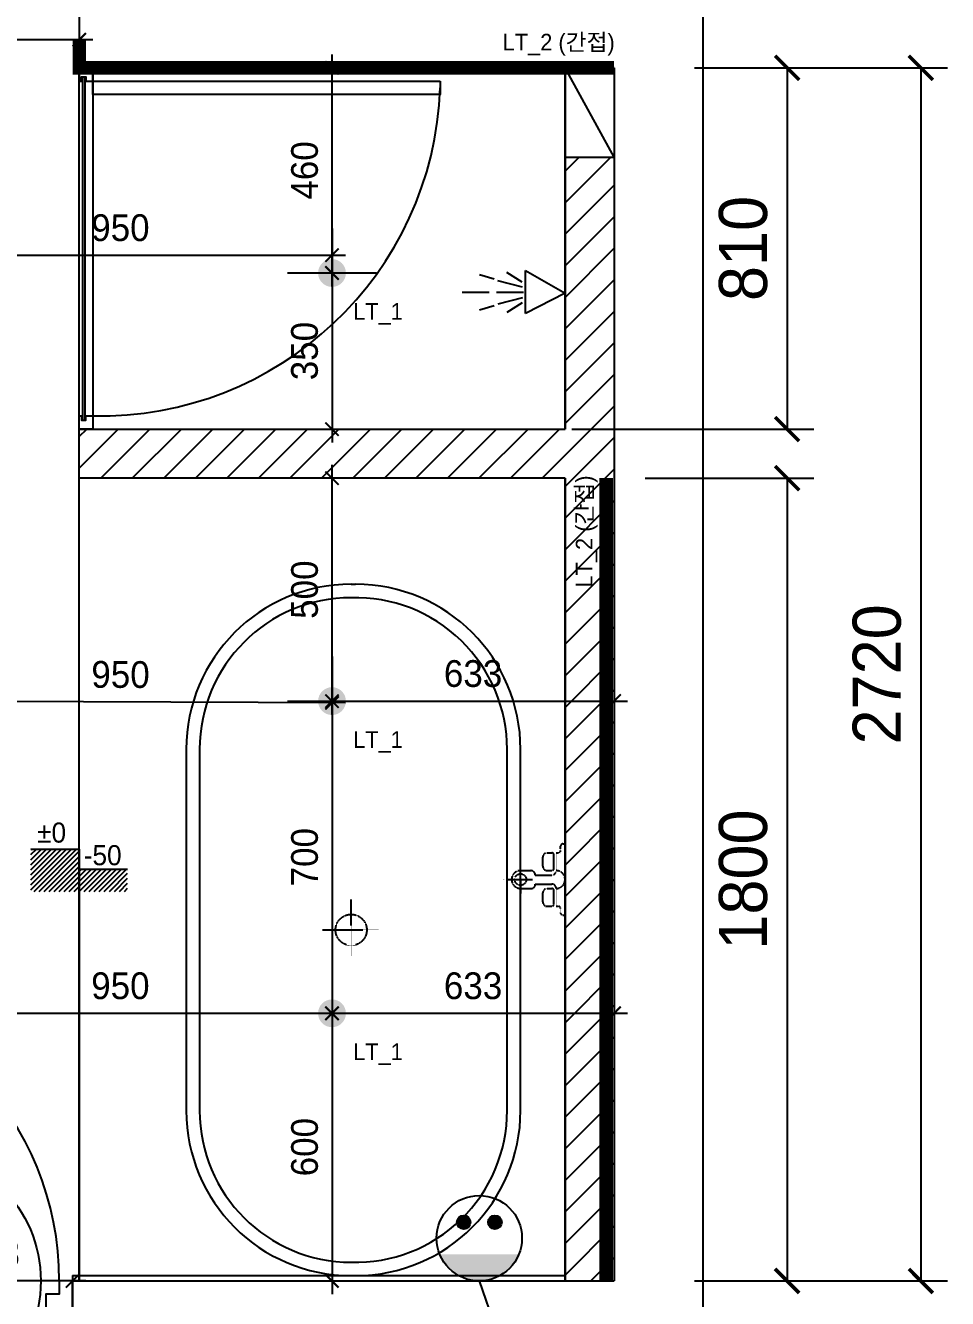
# Model space of a CAD drawing. Header units: millimetres. Extents: x 217202 to 745838, y -6815 to 171372.
# Drawn here: x 398393 to 400462, y 34517 to 37371 of the extents above; entities that cross this region are included whole.
import ezdxf
from ezdxf.enums import TextEntityAlignment as Align

# ---------------------------------------------------------------- set-up
doc = ezdxf.new("R2010")
doc.units = ezdxf.units.MM
doc.header["$PDMODE"] = 3
doc.linetypes.add('DASHED', pattern=[0.75, 0.5, -0.25])
doc.layers.get('DEFPOINTS').update_dxf_attribs({"color": 248})
for name, color, linetype in [('03-WAL NEW', 3, 'Continuous'), ('06-FUR', 6, 'Continuous'), ('06-LIGHT', 4, 'Continuous'), ('07-DIM', 5, 'Continuous'), ('BATH', 4, 'Continuous'), ('C-WALL1', 2, 'Continuous'), ('CO-BATH', 6, 'Continuous'), ('FUR', 8, 'DASHED'), ('HAT', 5, 'Continuous'), ('RC-LIGHT', 7, 'Continuous'), ('TOILET-1', 6, 'Continuous'), ('도면층4', 4, 'Continuous'), ('도면층5', 5, 'Continuous'), ('설비', 140, 'Continuous')]:
    doc.layers.add(name, color=color, linetype=linetype)
doc.styles.add('HY 울릉도 L', font='')
doc.styles.add('YOURNAME', font='HY울릉도M.TTF')
doc.styles.add('코레일둥고', font='Korail_Round_Gothic_Medium.ttf')
doc.styles.get('HY 울릉도 L').set_extended_font_data('HY울릉도L')
doc.linetypes.add('ZIGZAG', pattern='A,0.0001,-0.2,[131,ltypeshp.shx,S=0.2,R=0,X=-0.2,Y=0],-0.4,[131,ltypeshp.shx,S=0.2,R=180,X=0.2,Y=0],-0.2', length=0.8001)
doc.dimstyles.new('30', dxfattribs={"dimscale": 30, "dimtxt": 2, "dimasz": 1, "dimexe": 1, "dimexo": 1, "dimgap": 1, "dimtad": 1, "dimdec": 0, "dimrnd": 0.05, "dimdsep": 46, "dimlunit": 6, "dimtxsty": 'HY 울릉도 L', "dimblk": 'ARCHTICK', "dimcen": 2.5, "dimdle": 1, "dimclrd": 133, "dimclre": 133, "dimclrt": 30, "dimadec": 0, "dimazin": 0, "dimtfac": 1, "dimtdec": 0, "dimtix": 1, "dimtmove": 2, "dimatfit": 3, "dimldrblk": 'ARCHTICK', "dimfxl": 1, "dimlwd": -1, "dimlwe": -1, "dimarcsym": 0})
doc.dimstyles.new('YOURNAME-60', dxfattribs={"dimscale": 60, "dimtxt": 1.8, "dimasz": 0.9, "dimexe": 1, "dimexo": 3, "dimgap": 0.7, "dimtad": 1, "dimdec": 0, "dimzin": 0, "dimdsep": 46, "dimtxsty": 'YOURNAME', "dimblk": 'ARCHTICK', "dimcen": 0, "dimclrd": 1, "dimclre": 1, "dimclrt": 7, "dimadec": 0, "dimazin": 0, "dimtfac": 1, "dimtdec": 0, "dimtix": 1, "dimtmove": 2, "dimatfit": 3, "dimldrblk": 'ARCHTICK', "dimfxl": 1, "dimtolj": 1, "dimtzin": 0, "dimarcsym": 0})

# ---------------------------------------------------------------- blocks, each defined once
blk = doc.blocks.new('_ArchTick')
at = {"color": 0, "linetype": 'ByBlock', "const_width": 0.15}
blk.add_lwpolyline([(-0.5, -0.5), (0.5, 0.5)], dxfattribs=at)
blk = doc.blocks.new('*D394')
at = {"layer": 'DEFPOINTS', "color": 0, "transparency": 16777216}
for p in [(398499.2, 34556), (399714.2, 34556), (398499.2, 34127.4)]:
    blk.add_point(p, dxfattribs=at)
at = {"layer": 'HAT', "color": 1, "lineweight": -2, "transparency": 16777216}
for p, q in [((398499.2, 34376), (398499.2, 34067.4)), ((399714.2, 34376), (399714.2, 34067.4)), ((399714.2, 34127.4), (398499.2, 34127.4))]:
    blk.add_line(p, q, dxfattribs=at)
at = {"layer": 'HAT', "color": 1, "lineweight": -2, "transparency": 16777216, "xscale": 54, "yscale": 54, "zscale": 54, "rotation": 180}
blk.add_blockref('_ArchTick', (398499.2, 34127.4), dxfattribs=at)
at = {"layer": 'HAT', "color": 1, "lineweight": -2, "transparency": 16777216, "xscale": 54, "yscale": 54, "zscale": 54}
blk.add_blockref('_ArchTick', (399714.2, 34127.4), dxfattribs=at)
at = {"layer": 'HAT', "color": 7, "transparency": 16777216, "insert": (399106.7, 34225.4), "char_height": 108, "attachment_point": 5, "style": 'YOURNAME'}
blk.add_mtext('\\A1;1215', dxfattribs=at)
blk = doc.blocks.new('*D395')
at = {"layer": 'DEFPOINTS', "color": 0, "transparency": 16777216}
for p in [(397764.2, 34556), (398499.2, 34556), (397764.2, 34127.4)]:
    blk.add_point(p, dxfattribs=at)
at = {"layer": 'HAT', "color": 1, "lineweight": -2, "transparency": 16777216}
for p, q in [((397764.2, 34376), (397764.2, 34067.4)), ((398499.2, 34376), (398499.2, 34067.4)), ((398499.2, 34127.4), (397764.2, 34127.4))]:
    blk.add_line(p, q, dxfattribs=at)
at = {"layer": 'HAT', "color": 1, "lineweight": -2, "transparency": 16777216, "xscale": 54, "yscale": 54, "zscale": 54, "rotation": 180}
blk.add_blockref('_ArchTick', (397764.2, 34127.4), dxfattribs=at)
at = {"layer": 'HAT', "color": 1, "lineweight": -2, "transparency": 16777216, "xscale": 54, "yscale": 54, "zscale": 54}
blk.add_blockref('_ArchTick', (398499.2, 34127.4), dxfattribs=at)
at = {"layer": 'HAT', "color": 7, "transparency": 16777216, "insert": (398131.7, 34225.6), "char_height": 108, "attachment_point": 5, "style": 'YOURNAME'}
blk.add_mtext('\\A1;735', dxfattribs=at)
blk = doc.blocks.new('*D379')
at = {"layer": '06-FUR', "color": 133, "transparency": 16777216}
for p, q in [((397814.2, 37369.1), (397814.2, 37369.1)), ((398544.2, 37339.1), (397784.2, 37339.1)), ((398514.2, 37355), (398514.2, 37309.1))]:
    blk.add_line(p, q, dxfattribs=at)
at = {"layer": 'DEFPOINTS', "color": 0, "transparency": 16777216}
for p in [(398514.2, 37385), (397814.2, 37339.1), (397814.2, 37339.1)]:
    blk.add_point(p, dxfattribs=at)
at = {"layer": '06-FUR', "color": 133, "transparency": 16777216, "xscale": 30, "yscale": 30, "zscale": 30, "rotation": 180}
blk.add_blockref('_ArchTick', (397814.2, 37339.1), dxfattribs=at)
at = {"layer": '06-FUR', "color": 133, "transparency": 16777216, "xscale": 30, "yscale": 30, "zscale": 30}
blk.add_blockref('_ArchTick', (398514.2, 37339.1), dxfattribs=at)
at = {"layer": '06-FUR', "color": 30, "transparency": 16777216, "insert": (398164.2, 37400.4), "char_height": 60, "attachment_point": 5, "style": 'HY 울릉도 L'}
blk.add_mtext('700', dxfattribs=at)
blk = doc.blocks.new('AC-8')
at = {"layer": 'BATH'}
for p, q in [((-50.8, 54), (-0.1, 142.7)), ((-0.1, 142.7), (45.4, 54)), ((45.4, 54), (-50.8, 54)), ((-24.7, 46.5), (-46.3, 12.2)), ((-13.5, 47.3), (-27.7, -7.9)), ((-1.6, 49.5), (-1.6, -10.8)), ((10.4, 47.3), (24.5, -7.9)), ((21.6, 46.5), (43.2, 12.2)), ((-31.4, -16.2), (-41.1, -49)), ((-1.6, -27.3), (-1.6, -88.5)), ((28.3, -16.2), (38, -49))]:
    blk.add_line(p, q, dxfattribs=at)
blk = doc.blocks.new('*D380')
at = {"layer": 'DEFPOINTS', "color": 0, "transparency": 16777216}
for p in [(399714.2, 37276), (399714.2, 34556), (400402.4, 34556)]:
    blk.add_point(p, dxfattribs=at)
at = {"layer": 'HAT', "color": 1, "lineweight": -2, "transparency": 16777216}
for p, q in [((399894.2, 37276), (400462.4, 37276)), ((400402.4, 37276), (400402.4, 34556)), ((399894.2, 34556), (400462.4, 34556))]:
    blk.add_line(p, q, dxfattribs=at)
at = {"layer": 'HAT', "color": 1, "lineweight": -2, "transparency": 16777216, "xscale": 54, "yscale": 54, "zscale": 54}
for p, rotation in [((400402.4, 37276), 90), ((400402.4, 34556), 270)]:
    blk.add_blockref('_ArchTick', p, dxfattribs=dict(at, rotation=rotation))
at = {"layer": 'HAT', "color": 7, "transparency": 16777216, "insert": (400304.2, 35916), "char_height": 108, "attachment_point": 5, "rotation": 90, "style": 'YOURNAME'}
blk.add_mtext('\\A1;2720', dxfattribs=at)
blk = doc.blocks.new('*D381')
at = {"layer": 'DEFPOINTS', "color": 0, "transparency": 16777216}
for p in [(399714.2, 37276), (399439.7, 36466), (400102.4, 36466)]:
    blk.add_point(p, dxfattribs=at)
at = {"layer": 'HAT', "color": 1, "lineweight": -2, "transparency": 16777216}
for p, q in [((399894.2, 37276), (400162.4, 37276)), ((400102.4, 37276), (400102.4, 36466)), ((399619.7, 36466), (400162.4, 36466))]:
    blk.add_line(p, q, dxfattribs=at)
at = {"layer": 'HAT', "color": 1, "lineweight": -2, "transparency": 16777216, "xscale": 54, "yscale": 54, "zscale": 54}
for p, rotation in [((400102.4, 37276), 90), ((400102.4, 36466), 270)]:
    blk.add_blockref('_ArchTick', p, dxfattribs=dict(at, rotation=rotation))
at = {"layer": 'HAT', "color": 7, "transparency": 16777216, "insert": (400004.1, 36871), "char_height": 108, "attachment_point": 5, "rotation": 90, "style": 'YOURNAME'}
blk.add_mtext('\\A1;810', dxfattribs=at)
blk = doc.blocks.new('*D382')
at = {"layer": 'DEFPOINTS', "color": 0, "transparency": 16777216}
for p in [(399604.2, 36356), (399714.2, 34556), (400102.4, 34556)]:
    blk.add_point(p, dxfattribs=at)
at = {"layer": 'HAT', "color": 1, "lineweight": -2, "transparency": 16777216}
for p, q in [((399784.2, 36356), (400162.4, 36356)), ((400102.4, 36356), (400102.4, 34556)), ((399894.2, 34556), (400162.4, 34556))]:
    blk.add_line(p, q, dxfattribs=at)
at = {"layer": 'HAT', "color": 1, "lineweight": -2, "transparency": 16777216, "xscale": 54, "yscale": 54, "zscale": 54}
for p, rotation in [((400102.4, 36356), 90), ((400102.4, 34556), 270)]:
    blk.add_blockref('_ArchTick', p, dxfattribs=dict(at, rotation=rotation))
at = {"layer": 'HAT', "color": 7, "transparency": 16777216, "insert": (400004.1, 35456), "char_height": 108, "attachment_point": 5, "rotation": 90, "style": 'YOURNAME'}
blk.add_mtext('\\A1;1800', dxfattribs=at)
blk = doc.blocks.new('ghehrth')
at = {"layer": '06-LIGHT'}
h = blk.add_hatch(color=256, dxfattribs=at)
h.dxf.hatch_style = 1
edge = h.paths.add_edge_path()
edge.add_arc((74745, 23106.8), 31.2, 270, 630)
at = {"color": 1, "linetype": 'Continuous'}
for p, q in [((74745, 23006.8), (74745, 23206.8)), ((74645, 23106.8), (74845, 23106.8))]:
    blk.add_line(p, q, dxfattribs=at)
blk = doc.blocks.new('*D385')
at = {"layer": '06-FUR', "color": 133, "transparency": 16777216}
for p, q in [((399081.2, 35186.1), (399081.2, 34526)), ((399111.2, 35156.1), (399111.2, 35156.1)), ((399111.2, 34556), (399111.2, 34556))]:
    blk.add_line(p, q, dxfattribs=at)
at = {"layer": 'DEFPOINTS', "color": 0, "transparency": 16777216}
for p in [(399081.2, 35156.1), (399081.2, 34556), (399081.2, 34556)]:
    blk.add_point(p, dxfattribs=at)
at = {"layer": '06-FUR', "color": 133, "transparency": 16777216, "xscale": 30, "yscale": 30, "zscale": 30}
for p, rotation in [((399081.2, 35156.1), 90), ((399081.2, 34556), 270)]:
    blk.add_blockref('_ArchTick', p, dxfattribs=dict(at, rotation=rotation))
at = {"layer": '06-FUR', "color": 30, "transparency": 16777216, "insert": (399019.9, 34856), "char_height": 60, "attachment_point": 5, "rotation": 90, "style": 'HY 울릉도 L'}
blk.add_mtext('600', dxfattribs=at)
blk = doc.blocks.new('*D386')
at = {"layer": '06-FUR', "color": 133, "transparency": 16777216}
for p, q in [((399081.2, 35886.1), (399081.2, 35126.1)), ((399111.2, 35856.1), (399111.2, 35856.1)), ((399111.2, 35156.1), (399111.2, 35156.1))]:
    blk.add_line(p, q, dxfattribs=at)
at = {"layer": 'DEFPOINTS', "color": 0, "transparency": 16777216}
for p in [(399081.2, 35856.1), (399081.2, 35156.1), (399081.2, 35156.1)]:
    blk.add_point(p, dxfattribs=at)
at = {"layer": '06-FUR', "color": 133, "transparency": 16777216, "xscale": 30, "yscale": 30, "zscale": 30}
for p, rotation in [((399081.2, 35856.1), 90), ((399081.2, 35156.1), 270)]:
    blk.add_blockref('_ArchTick', p, dxfattribs=dict(at, rotation=rotation))
at = {"layer": '06-FUR', "color": 30, "transparency": 16777216, "insert": (399019.9, 35506.1), "char_height": 60, "attachment_point": 5, "rotation": 90, "style": 'HY 울릉도 L'}
blk.add_mtext('700', dxfattribs=at)
blk = doc.blocks.new('*D374')
at = {"layer": '06-FUR', "color": 133, "transparency": 16777216}
blk.add_line((399111.2, 35852), (398101.7, 35856.1), dxfattribs=at)
at = {"layer": 'DEFPOINTS', "color": 0, "transparency": 16777216}
for p in [(398131.7, 35856), (398131.7, 35856), (399081.2, 35852.1)]:
    blk.add_point(p, dxfattribs=at)
at = {"layer": '06-FUR', "color": 133, "transparency": 16777216, "xscale": 30, "yscale": 30, "zscale": 30}
for p, rotation in [((398131.7, 35856), 179.7658763917111), ((399081.2, 35852.1), 359.7658763917111)]:
    blk.add_blockref('_ArchTick', p, dxfattribs=dict(at, rotation=rotation))
at = {"layer": '06-FUR', "color": 30, "transparency": 16777216, "insert": (398606.7, 35915.4), "char_height": 60, "attachment_point": 5, "rotation": 359.7659, "style": 'HY 울릉도 L'}
blk.add_mtext('950', dxfattribs=at)
blk = doc.blocks.new('*D387')
at = {"layer": '06-FUR', "color": 133, "transparency": 16777216}
for p, q in [((399081.2, 36846), (399081.2, 36436)), ((399111.2, 36816), (399111.2, 36816)), ((399111.2, 36466), (399111.2, 36466))]:
    blk.add_line(p, q, dxfattribs=at)
at = {"layer": 'DEFPOINTS', "color": 0, "transparency": 16777216}
for p in [(399081.2, 36816), (399081.2, 36466), (399081.2, 36466)]:
    blk.add_point(p, dxfattribs=at)
at = {"layer": '06-FUR', "color": 133, "transparency": 16777216, "xscale": 30, "yscale": 30, "zscale": 30}
for p, rotation in [((399081.2, 36816), 90), ((399081.2, 36466), 270)]:
    blk.add_blockref('_ArchTick', p, dxfattribs=dict(at, rotation=rotation))
at = {"layer": '06-FUR', "color": 30, "transparency": 16777216, "insert": (399019.8, 36641), "char_height": 60, "attachment_point": 5, "rotation": 90, "style": 'HY 울릉도 L'}
blk.add_mtext('350', dxfattribs=at)
blk = doc.blocks.new('*D375')
at = {"layer": '06-FUR', "color": 133, "transparency": 16777216}
for p, q in [((399081.2, 35826.1), (399081.2, 36386)), ((399111.2, 36356), (399111.2, 36356)), ((399111.2, 35856.1), (399111.2, 35856.1))]:
    blk.add_line(p, q, dxfattribs=at)
at = {"layer": 'DEFPOINTS', "color": 0, "transparency": 16777216}
for p in [(399081.2, 36356), (399081.2, 36356), (399081.2, 35856.1)]:
    blk.add_point(p, dxfattribs=at)
at = {"layer": '06-FUR', "color": 133, "transparency": 16777216, "xscale": 30, "yscale": 30, "zscale": 30}
for p, rotation in [((399081.2, 36356), 90), ((399081.2, 35856.1), 270)]:
    blk.add_blockref('_ArchTick', p, dxfattribs=dict(at, rotation=rotation))
at = {"layer": '06-FUR', "color": 30, "transparency": 16777216, "insert": (399019.9, 36106), "char_height": 60, "attachment_point": 5, "rotation": 90, "style": 'HY 울릉도 L'}
blk.add_mtext('500', dxfattribs=at)
blk = doc.blocks.new('*D376')
at = {"layer": '06-FUR', "color": 133, "transparency": 16777216}
blk.add_line((398101.7, 36855.9), (399111.2, 36855.9), dxfattribs=at)
at = {"layer": 'DEFPOINTS', "color": 0, "transparency": 16777216}
for p in [(398131.7, 36855.9), (399081.2, 36855.9), (399081.2, 36855.9)]:
    blk.add_point(p, dxfattribs=at)
at = {"layer": '06-FUR', "color": 133, "transparency": 16777216, "xscale": 30, "yscale": 30, "zscale": 30, "rotation": 180}
blk.add_blockref('_ArchTick', (398131.7, 36855.9), dxfattribs=at)
at = {"layer": '06-FUR', "color": 133, "transparency": 16777216, "xscale": 30, "yscale": 30, "zscale": 30}
blk.add_blockref('_ArchTick', (399081.2, 36855.9), dxfattribs=at)
at = {"layer": '06-FUR', "color": 30, "transparency": 16777216, "insert": (398606.4, 36917.2), "char_height": 60, "attachment_point": 5, "style": 'HY 울릉도 L'}
blk.add_mtext('950', dxfattribs=at)
blk = doc.blocks.new('*D388')
at = {"layer": '06-FUR', "color": 133, "transparency": 16777216}
for p, q in [((399081.2, 36786), (399081.2, 37306)), ((399111.2, 37276), (399111.2, 37276)), ((399111.2, 36816), (399111.2, 36816))]:
    blk.add_line(p, q, dxfattribs=at)
at = {"layer": 'DEFPOINTS', "color": 0, "transparency": 16777216}
for p in [(399081.2, 37276), (399081.2, 37276), (399081.2, 36816)]:
    blk.add_point(p, dxfattribs=at)
at = {"layer": '06-FUR', "color": 133, "transparency": 16777216, "xscale": 30, "yscale": 30, "zscale": 30}
for p, rotation in [((399081.2, 37276), 90), ((399081.2, 36816), 270)]:
    blk.add_blockref('_ArchTick', p, dxfattribs=dict(at, rotation=rotation))
at = {"layer": '06-FUR', "color": 30, "transparency": 16777216, "insert": (399019.9, 37046), "char_height": 60, "attachment_point": 5, "rotation": 90, "style": 'HY 울릉도 L'}
blk.add_mtext('460', dxfattribs=at)
blk = doc.blocks.new('*D377')
at = {"layer": '06-FUR', "color": 133, "transparency": 16777216}
for p, q in [((398131.7, 35186), (398131.7, 35186.1)), ((399081.2, 35186), (399081.2, 35186.1)), ((398101.7, 35156.1), (399111.2, 35156.1))]:
    blk.add_line(p, q, dxfattribs=at)
at = {"layer": 'DEFPOINTS', "color": 0, "transparency": 16777216}
for p in [(398131.7, 35156), (399081.2, 35156.1), (399081.2, 35156)]:
    blk.add_point(p, dxfattribs=at)
at = {"layer": '06-FUR', "color": 133, "transparency": 16777216, "xscale": 30, "yscale": 30, "zscale": 30, "rotation": 180}
blk.add_blockref('_ArchTick', (398131.7, 35156.1), dxfattribs=at)
at = {"layer": '06-FUR', "color": 133, "transparency": 16777216, "xscale": 30, "yscale": 30, "zscale": 30}
blk.add_blockref('_ArchTick', (399081.2, 35156.1), dxfattribs=at)
at = {"layer": '06-FUR', "color": 30, "transparency": 16777216, "insert": (398606.4, 35217.5), "char_height": 60, "attachment_point": 5, "style": 'HY 울릉도 L'}
blk.add_mtext('950', dxfattribs=at)
blk = doc.blocks.new('*D389')
at = {"layer": '06-FUR', "color": 133, "transparency": 16777216}
blk.add_line((399051.2, 35856.1), (399744.2, 35856.1), dxfattribs=at)
at = {"layer": 'DEFPOINTS', "color": 0, "transparency": 16777216}
for p in [(399081.2, 35856.1), (399714.2, 35856.1), (399714.2, 35856.1)]:
    blk.add_point(p, dxfattribs=at)
at = {"layer": '06-FUR', "color": 133, "transparency": 16777216, "xscale": 30, "yscale": 30, "zscale": 30, "rotation": 180}
blk.add_blockref('_ArchTick', (399081.2, 35856.1), dxfattribs=at)
at = {"layer": '06-FUR', "color": 133, "transparency": 16777216, "xscale": 30, "yscale": 30, "zscale": 30}
blk.add_blockref('_ArchTick', (399714.2, 35856.1), dxfattribs=at)
at = {"layer": '06-FUR', "color": 30, "transparency": 16777216, "insert": (399397.7, 35917.5), "char_height": 60, "attachment_point": 5, "style": 'HY 울릉도 L'}
blk.add_mtext('633', dxfattribs=at)
blk = doc.blocks.new('*D390')
at = {"layer": '06-FUR', "color": 133, "transparency": 16777216}
blk.add_line((399051.2, 35156.1), (399744.2, 35156.1), dxfattribs=at)
at = {"layer": 'DEFPOINTS', "color": 0, "transparency": 16777216}
for p in [(399081.2, 35156.1), (399714.2, 35156.1), (399714.2, 35156.1)]:
    blk.add_point(p, dxfattribs=at)
at = {"layer": '06-FUR', "color": 133, "transparency": 16777216, "xscale": 30, "yscale": 30, "zscale": 30, "rotation": 180}
blk.add_blockref('_ArchTick', (399081.2, 35156.1), dxfattribs=at)
at = {"layer": '06-FUR', "color": 133, "transparency": 16777216, "xscale": 30, "yscale": 30, "zscale": 30}
blk.add_blockref('_ArchTick', (399714.2, 35156.1), dxfattribs=at)
at = {"layer": '06-FUR', "color": 30, "transparency": 16777216, "insert": (399397.7, 35217.5), "char_height": 60, "attachment_point": 5, "style": 'HY 울릉도 L'}
blk.add_mtext('633', dxfattribs=at)
blk = doc.blocks.new('*D391')
at = {"layer": '06-FUR', "color": 133, "transparency": 16777216}
blk.add_line((398529.2, 34556), (398101.7, 34556), dxfattribs=at)
at = {"layer": 'DEFPOINTS', "color": 0, "transparency": 16777216}
for p in [(398131.7, 34556), (398131.7, 34556), (398499.2, 34556)]:
    blk.add_point(p, dxfattribs=at)
at = {"layer": '06-FUR', "color": 133, "transparency": 16777216, "xscale": 30, "yscale": 30, "zscale": 30, "rotation": 180}
blk.add_blockref('_ArchTick', (398131.7, 34556), dxfattribs=at)
at = {"layer": '06-FUR', "color": 133, "transparency": 16777216, "xscale": 30, "yscale": 30, "zscale": 30}
blk.add_blockref('_ArchTick', (398499.2, 34556), dxfattribs=at)
at = {"layer": '06-FUR', "color": 30, "transparency": 16777216, "insert": (398315.4, 34617.3), "char_height": 60, "attachment_point": 5, "style": 'HY 울릉도 L'}
blk.add_mtext('368', dxfattribs=at)

msp = doc.modelspace()

# ---------------------------------------------------------------- hatches: boundary and pattern name
h = msp.add_hatch()
h.set_pattern_fill('ANSI31', color=8, scale=2.5, angle=180)
h.set_pattern_definition([(225, (328303.1965, -44884.312), (5.6126601, -5.6126601), [])])
h.paths.add_polyline_path([(398405.7, 35524.5), (398514.2, 35524.5), (398514.2, 35479.5), (398622.6, 35479.5), (398622.6, 35429.5), (398405.7, 35429.5)])
at = {"layer": '03-WAL NEW'}
h = msp.add_hatch(dxfattribs=at)
h.set_pattern_fill('_USER', color=8, scale=50, angle=45, pattern_type=0)
h.set_pattern_definition([(45, (91419.554, -33552.585), (-35.355339, 35.355339), [])])
h.paths.add_polyline_path([(399714.2, 37076), (399604.2, 37076), (399604.2, 36466), (398514.2, 36466), (398514.2, 36356), (399604.2, 36356), (399604.2, 34556), (399714.2, 34556)])
at = {"layer": '설비', "true_color": 0x636466}
h = msp.add_hatch(color=251, dxfattribs=at)
edge = h.paths.add_edge_path()
edge.add_arc((399376.7, 34687.6), 15.3, 0, 360)
h = msp.add_hatch(color=251, dxfattribs=at)
edge = h.paths.add_edge_path()
edge.add_arc((399446.7, 34687.6), 15.3, 0, 360)
h = msp.add_hatch(color=251, dxfattribs=at)
edge = h.paths.add_edge_path()
edge.add_line((399500.6, 34616), (399322.8, 34616))
edge.add_ellipse((399411.7, 34651.8), major_axis=(67.8, 67.8), ratio=1, start_angle=156.9578, end_angle=293.0422)

# ---------------------------------------------------------------- linework, layer by layer
at = {"layer": '06-LIGHT'}
msp.add_line((398544.2, 37264), (399604.2, 37264), dxfattribs=at)
msp.add_lwpolyline([(398405.7, 35524.5), (398514.2, 35524.5), (398514.2, 35479.5), (398622.6, 35479.5)], dxfattribs=at)
at = {"layer": '07-DIM'}
for q in [(399604.2, 34568), (398499.2, 34556)]:
    msp.add_line((398499.2, 34568), q, dxfattribs=at)
at = {"layer": 'C-WALL1'}
for p, q in [((399913.7, 34356), (399913.7, 38825.5)), ((398514.2, 37494), (398514.2, 37276)), ((398514.2, 37276), (399714.2, 37276)), ((399714.2, 37276), (399714.2, 34556)), ((398499.2, 34556), (399714.2, 34556)), ((398499.2, 34556), (398499.2, 34356)), ((398499.2, 34556), (399714.2, 34556))]:
    msp.add_line(p, q, dxfattribs=at)
at = {"layer": 'CO-BATH'}
for p, q in [((398521.7, 37256), (398521.7, 36486)), ((398526.7, 37256), (398526.7, 36486))]:
    msp.add_line(p, q, dxfattribs=at)
at = {"layer": 'CO-BATH', "color": 8}
for points in [[(398514.2, 37276), (398544.2, 37276), (398544.2, 36466), (398514.2, 36466)], [(399324.2, 37246), (399324.2, 37216), (398544.2, 37216), (398544.2, 37246)]]:
    msp.add_lwpolyline(points, close=True, dxfattribs=at)
at = {"layer": 'CO-BATH'}
for points in [[(398514.2, 37276), (398514.2, 37246), (398519.2, 37246), (398519.2, 37256), (398529.2, 37256), (398529.2, 37246), (398544.2, 37246), (398544.2, 37276)], [(398514.2, 36466), (398514.2, 36496), (398519.2, 36496), (398519.2, 36486), (398529.2, 36486), (398529.2, 36496), (398544.2, 36496), (398544.2, 36466)]]:
    msp.add_lwpolyline(points, close=True, dxfattribs=at)
at = {"layer": 'FUR'}
for p, q in [((399564.2, 35516), (399574.2, 35516)), ((399579.2, 35481), (399579.2, 35511)), ((399584.2, 35516), (399589.2, 35516)), ((399584.2, 35476), (399584.2, 35516)), ((399594.2, 35521), (399594.2, 35531)), ((399599.2, 35536), (399604.2, 35536)), ((399604.2, 35376), (399604.2, 35536)), ((399504.2, 35485.5), (399504.2, 35425)), ((399554.2, 35486), (399554.2, 35506)), ((399464.9, 35456), (399467.6, 35456)), ((399474.2, 35456), (399531.4, 35456)), ((399504.2, 35476), (399527.3, 35476)), ((399537.3, 35466), (399574.2, 35466)), ((399564.2, 35476), (399574.2, 35476)), ((399504.2, 35436), (399528.3, 35436)), ((399537.3, 35446), (399574.2, 35446)), ((399537.3, 35445), (399537.3, 35446)), ((399554.2, 35406), (399554.2, 35426)), ((399564.2, 35436), (399574.2, 35436)), ((399579.2, 35401), (399579.2, 35431)), ((399584.2, 35396), (399584.2, 35436)), ((399124.2, 35284.6), (399124.2, 35410.9)), ((399564.2, 35396), (399574.2, 35396)), ((399584.2, 35396), (399589.2, 35396)), ((399594.2, 35381), (399594.2, 35391)), ((399599.2, 35376), (399604.2, 35376)), ((399060, 35343), (399185.7, 35343))]:
    msp.add_line(p, q, dxfattribs=at)
for centre, radius in [((399504.2, 35456), 12.9), ((399124.2, 35343), 35)]:
    msp.add_circle(centre, radius, dxfattribs=at)
for centre, radius, start, end in [((399564.2, 35506), 10, 90, 180), ((399574.2, 35511), 5, 0, 90), ((399589.2, 35521), 5, 270, 0), ((399599.2, 35531), 5, 90, 180), ((399564.2, 35486), 10, 180, 270), ((399504.2, 35456), 20, 90, 180), ((399504.2, 35456), 20, 180, 270), ((399527.3, 35466), 10, 0, 90), ((399574.2, 35481), 5, 270, 0), ((399574.2, 35476), 10, 270, 0), ((399584.2, 35456), 20, 270, 90), ((399528.3, 35445), 9, 270, 0), ((399564.2, 35426), 10, 90, 180), ((399574.2, 35436), 10, 0, 90), ((399574.2, 35431), 5, 0, 90), ((399564.2, 35406), 10, 180, 270), ((399574.2, 35401), 5, 270, 0), ((399589.2, 35391), 5, 0, 90), ((399599.2, 35381), 5, 180, 270)]:
    msp.add_arc(centre, radius, start, end, dxfattribs=at)
at = {"layer": 'RC-LIGHT', "color": 10}
msp.add_line((398514.2, 34556), (398514.2, 37339.1), dxfattribs=at)
at = {"layer": 'RC-LIGHT', "color": 10, "const_width": 30}
for points in [[(398514.2, 37339.1), (398514.2, 37276), (399714.2, 37276)], [(399696.4, 34556), (399696.4, 36356)]]:
    msp.add_lwpolyline(points, dxfattribs=at)
at = {"layer": 'TOILET-1'}
for p, q in [((399714.2, 37276), (399604.2, 37276)), ((399604.2, 37276), (399604.2, 36466)), ((399604.2, 36466), (399604.2, 37276)), ((399604.2, 37276), (399604.2, 37076)), ((399714.2, 37076), (399604.2, 37276)), ((399604.2, 37076), (399714.2, 37076)), ((399604.2, 37076), (399604.2, 36466)), ((399604.2, 37076), (399604.2, 36466)), ((398514.2, 36356), (398514.2, 36466)), ((398514.2, 36466), (399604.2, 36466)), ((399604.2, 36356), (398514.2, 36356)), ((399604.2, 36356), (398514.2, 36356)), ((399604.2, 36356), (399604.2, 34556)), ((399604.2, 34556), (399604.2, 36356)), ((399124.2, 36118), (399134.2, 36118)), ((398754.2, 35748), (398754.2, 34938)), ((398784.2, 35748), (398784.2, 34938)), ((399474.2, 34938), (399474.2, 35748)), ((399504.2, 34938), (399504.2, 35748)), ((398514.2, 35479.9), (398514.2, 34556)), ((399124.2, 34568), (399134.2, 34568))]:
    msp.add_line(p, q, dxfattribs=at)
at = {"layer": 'TOILET-1', "color": 240}
msp.add_line((399411.7, 34556), (399650.8, 33864.3), dxfattribs=at)
at = {"layer": 'TOILET-1', "color": 240, "linetype": 'ZIGZAG', "ltscale": 50, "true_color": 0xed1f24}
msp.add_circle((398131.7, 34556), 296, dxfattribs=at)
at = {"layer": 'TOILET-1'}
for centre, radius, start, end in [((398561.5, 37259), 763.2, 268.7027, 357.8946), ((399124.2, 35748), 370, 90, 180), ((399134.2, 35748), 370, 0, 90), ((399124.2, 35748), 340, 90, 180), ((399133.9, 35747.9), 340.2, 0.0167, 91.644), ((399124.2, 34938), 370, 180, 270), ((399124.2, 34938), 340, 180, 270), ((399133.9, 34938.1), 340.2, 268.356, 359.9833), ((399134.2, 34938), 370, 270, 0)]:
    msp.add_arc(centre, radius, start, end, dxfattribs=at)
at = {"layer": '도면층4'}
msp.add_line((398499.2, 34556), (397764.2, 34556), dxfattribs=at)
msp.add_lwpolyline([(398499.2, 34556), (398469.2, 34556), (398469.2, 34526), (398439.2, 34526), (398439.2, 34386), (398469.2, 34386), (398469.2, 34356), (398499.2, 34356), (398499.2, 34556)], dxfattribs=at)
at = {"layer": '도면층5'}
msp.add_arc((397794, 34555.9), 675.2, 0.0056, 87.2272, dxfattribs=at)
at = {"layer": '설비', "color": 251, "true_color": 0x636466}
for centre, radius in [((399411.7, 34651.8), 95.8), ((399376.7, 34687.6), 15.3), ((399446.7, 34687.6), 15.3)]:
    msp.add_circle(centre, radius, dxfattribs=at)

# ---------------------------------------------------------------- block references
at = {"layer": '06-LIGHT', "rotation": 270}
for p in [(375974.4, 111561), (375974.4, 110601.1), (375974.4, 109901.1)]:
    msp.add_blockref('ghehrth', p, dxfattribs=at)
at = {"layer": 'C-WALL1', "rotation": 270}
msp.add_blockref('AC-8', (399461.4, 36770.9), dxfattribs=at)

# ---------------------------------------------------------------- texts
at = {"layer": '도면층4', "style": '코레일둥고'}
for s, p in [('%%P0', (398419.5, 35538.8)), ('-50', (398524.1, 35488.1))]:
    msp.add_text(s, height=45, dxfattribs=at).set_placement(p)
at = {"layer": '설비', "color": 30, "style": '코레일둥고'}
for s, p in [('LT_2 (간접)', (399464.1, 37352.3)), ('LT_1', (399128.6, 36748.6)), ('LT_1', (399128.6, 35788.7)), ('LT_1', (399128.6, 35088.7))]:
    msp.add_text(s, height=37.39, dxfattribs=at).set_placement(p, align=Align.TOP_LEFT)
msp.add_text('LT_2 (간접)', height=37.39, rotation=90, dxfattribs=at).set_placement((399628.3, 36110.6), align=Align.TOP_LEFT)

# ---------------------------------------------------------------- dimensions: what is measured, and where the dimension line sits
at = {"layer": '06-FUR'}
for base, p1, p2, picture, middle in [((397814.2, 37339.1), (398514.2, 37385), (397814.2, 37339.1), '*D379', (398164.2, 37400.4)), ((399081.1720357, 36855.867444), (398131.6720357, 36855.867444), (399081.1720357, 36855.867444), '*D376', (398606.4220357, 36917.2107276)), ((399714.2, 35856.1), (399081.2, 35856.1), (399714.2, 35856.1), '*D389', (399397.7, 35917.5)), ((399081.1720357, 35156.1076542), (398131.6720357, 35155.9875491), (399081.1720357, 35155.9875491), '*D377', (398606.4220357, 35217.4509377)), ((399714.2, 35156.1), (399081.2, 35156.1), (399714.2, 35156.1), '*D390', (399397.7, 35217.5)), ((398131.6720357, 34555.9875491), (398499.1720357, 34555.9875491), (398131.6720357, 34555.9875491), '*D391', (398315.4220357, 34617.3308326))]:
    dim = msp.add_linear_dim(base=base, p1=p1, p2=p2, dimstyle='30', override={"dimfxl": 1.25}, dxfattribs=at)
    dim.commit()
    dim.dimension.update_dxf_attribs({"geometry": picture, "text_midpoint": middle})
for base, p1, p2, picture, middle in [((399081.2, 37276), (399081.2, 36816), (399081.2, 37276), '*D388', (399019.9, 37046)), ((399081.2, 36466), (399081.2, 36816), (399081.2, 36466), '*D387', (399019.8, 36641)), ((399081.2, 34556), (399081.2, 35156.1), (399081.2, 34556), '*D385', (399019.9, 34856))]:
    dim = msp.add_linear_dim(base=base, p1=p1, p2=p2, angle=90, dimstyle='30', override={"dimfxl": 1.25}, dxfattribs=at)
    dim.commit()
    dim.dimension.update_dxf_attribs({"geometry": picture, "text_midpoint": middle})
for p1, p2, picture, middle in [((399081.2, 35856.1), (399081.2, 36356), '*D375', (399019.9, 36106)), ((399081.2, 35852.1), (398131.7, 35856), '*D374', (398606.7, 35915.4)), ((399081.2, 35856.1), (399081.2, 35156.1), '*D386', (399019.9, 35506.1))]:
    dim = msp.add_aligned_dim(p1=p1, p2=p2, distance=0, dimstyle='30', override={"dimfxl": 1.25}, dxfattribs=at)
    dim.commit()
    dim.dimension.update_dxf_attribs({"geometry": picture, "text_midpoint": middle})
at = {"layer": 'HAT'}
for base, p1, p2, angle, picture, middle in [((400102.4, 36466), (399714.2, 37276), (399439.7, 36466), 270, '*D381', (400004.1, 36871)), ((400402.4, 34556), (399714.2, 37276), (399714.2, 34556), 90, '*D380', (400304.2, 35916)), ((400102.4, 34556), (399604.2, 36356), (399714.2, 34556), 270, '*D382', (400004.1, 35456))]:
    dim = msp.add_linear_dim(base=base, p1=p1, p2=p2, angle=angle, dimstyle='YOURNAME-60', dxfattribs=at)
    dim.commit()
    dim.dimension.update_dxf_attribs({"geometry": picture, "text_midpoint": middle})
for base, p1, p2, picture, middle in [((397764.2, 34127.4), (398499.2, 34556), (397764.2, 34556), '*D395', (398131.7, 34225.6)), ((398499.2, 34127.4), (399714.2, 34556), (398499.2, 34556), '*D394', (399106.7, 34225.4))]:
    dim = msp.add_linear_dim(base=base, p1=p1, p2=p2, dimstyle='YOURNAME-60', dxfattribs=at)
    dim.commit()
    dim.dimension.update_dxf_attribs({"geometry": picture, "text_midpoint": middle})

doc.saveas('drawing.dxf')
